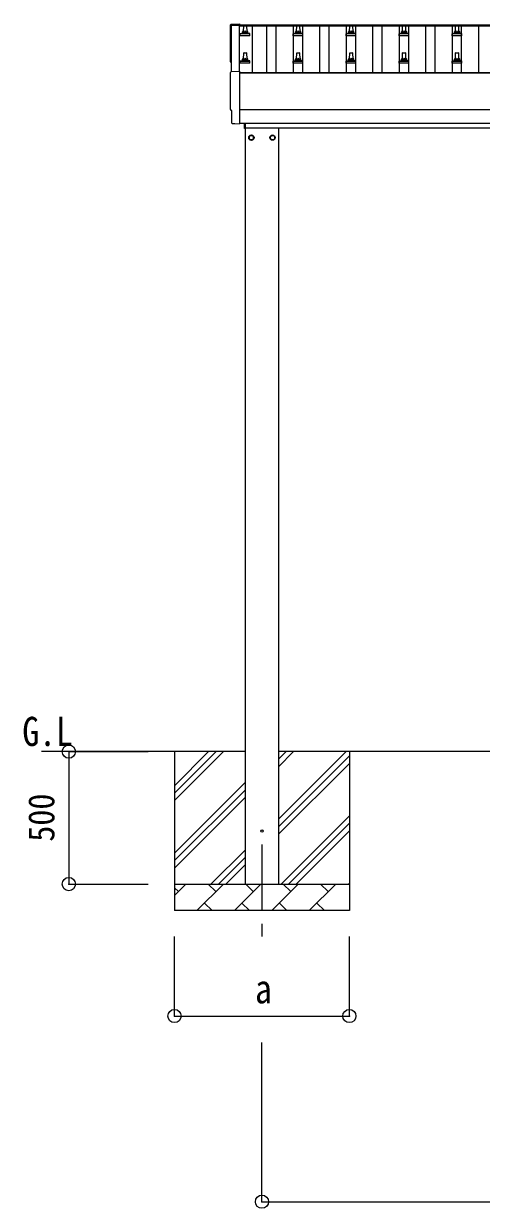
# Model space of a CAD drawing. Units: millimetres, scale not verified. Extents: x -14053 to 14053, y -9700 to 9700.
# Drawn here: x -8856 to -7128, y 865 to 5338 of the extents above; entities that cross this region are included whole.
import ezdxf
from ezdxf.enums import TextEntityAlignment as Align

# ---------------------------------------------------------------- set-up
doc = ezdxf.new("R2010")
doc.units = ezdxf.units.MM
doc.header["$LTSCALE"] = 50
doc.header["$PDMODE"] = 32
doc.header["$PDSIZE"] = 50
doc.linetypes.add('CHAIN1', pattern=[8, 5, -1, 1, -1])
for name, color, linetype, lineweight in [('0-2_建具', 4, 'Continuous', 9), ('0-3_階段', 7, 'CHAIN1', 9), ('0-4_設備', 7, 'Continuous', 9), ('0-6_手摺', 5, 'Continuous', 5), ('0-7_ハッチ', 4, 'Continuous', 9), ('0-8_外構', 6, 'Continuous', 9)]:
    doc.layers.add(name, color=color, linetype=linetype, lineweight=lineweight)
doc.styles.add('ＭＳ ゴシック', font='')
doc.styles.get('ＭＳ ゴシック').set_extended_font_data('MS Gothic')

msp = doc.modelspace()

# ---------------------------------------------------------------- linework, layer by layer
at = {"layer": '0-2_建具'}
for p, q in [((-8071.69, 5156.49), (-8071.69, 5332.53)), ((-8071.69, 5332.53), (-8042.69, 5332.53)), ((-8042.69, 5333.5), (-8042.69, 5329.91)), ((-8042.69, 5333.5), (-4996.69, 5333.5)), ((-8042.69, 5332.53), (-8042.69, 5158.01)), ((-8042.69, 5329.91), (-4996.69, 5329.91)), ((-7993.19, 5329.91), (-7993.19, 5153.89)), ((-7937.19, 5153.89), (-7937.19, 5329.91)), ((-7902.19, 5153.89), (-7902.19, 5329.91)), ((-7837.19, 5153.89), (-7837.19, 5329.91)), ((-7802.19, 5153.89), (-7802.19, 5329.91)), ((-7737.19, 5153.89), (-7737.19, 5329.91)), ((-7702.19, 5153.89), (-7702.19, 5329.91)), ((-7637.19, 5153.89), (-7637.19, 5329.91)), ((-7602.19, 5153.89), (-7602.19, 5329.91)), ((-7537.19, 5153.89), (-7537.19, 5329.91)), ((-7502.19, 5153.89), (-7502.19, 5329.91)), ((-7437.19, 5153.89), (-7437.19, 5329.91)), ((-7402.19, 5153.89), (-7402.19, 5329.91)), ((-7337.19, 5153.89), (-7337.19, 5329.91)), ((-7302.19, 5153.89), (-7302.19, 5329.91)), ((-7237.19, 5153.89), (-7237.19, 5329.91)), ((-7202.19, 5153.89), (-7202.19, 5329.91)), ((-7137.19, 5153.89), (-7137.19, 5329.91)), ((-8040.69, 5153.89), (-4998.69, 5153.89)), ((-8040.69, 5152), (-4998.69, 5152)), ((-4998.69, 5012.11), (-8040.69, 5012.11)), ((-8060.32, 4959.26), (-8067.24, 4959.62)), ((-8040.69, 4962.29), (-4998.69, 4962.29)), ((-8040.69, 4960.26), (-8040.69, 4959.26)), ((-8021.69, 4941.88), (-8021.69, 4962.19)), ((-8019.69, 4941.88), (-8021.69, 4941.88)), ((-8019.69, 4962.19), (-8019.69, 4941.88)), ((-8019.69, 4944.38), (-5123.69, 4944.38)), ((-8018.69, 2089.38), (-8018.69, 4944.38)), ((-7893.69, 4944.38), (-7893.69, 2089.38)), ((-7987.6, 4907.63), (-7987.7, 4907.63)), ((-7987.6, 4907.13), (-7987.7, 4907.13)), ((-7924.79, 4907.63), (-7924.69, 4907.63)), ((-7924.79, 4907.13), (-7924.69, 4907.13))]:
    msp.add_line(p, q, dxfattribs=at)
for points in [[(-8072.26, 5335.9), (-8040.69, 5337.55), (-8040.69, 5333.5)], [(-8072.26, 5156.46), (-8040.69, 5158.12), (-8040.69, 4960.26)], [(-8070.08, 4962.61), (-8070.08, 5009.64), (-8070.68, 5009.64)], [(-8059.58, 4959.53), (-8058.92, 4960.16), (-8040.69, 4959.26)]]:
    msp.add_lwpolyline(points, dxfattribs=at)
for points in [[(-7996.19, 4917.2), (-8004.69, 4912.29), (-8004.69, 4902.48), (-7996.19, 4897.57), (-7987.69, 4902.48), (-7987.69, 4912.29)], [(-7916.19, 4917.2), (-7907.69, 4912.29), (-7907.69, 4902.48), (-7916.19, 4897.57), (-7924.69, 4902.48), (-7924.69, 4912.29)]]:
    msp.add_lwpolyline(points, close=True, dxfattribs=at)
for centre, radius in [((-7996.19, 4907.38), 10), ((-7996.19, 4907.38), 8.5), ((-7916.19, 4907.38), 10), ((-7916.19, 4907.38), 8.5), ((-7956.19, 2289.38), 4.5)]:
    msp.add_circle(centre, radius, dxfattribs=at)
for centre, start, end in [((-7996.19, 4907.38), 171.25399, 188.74601), ((-7996.19, 4907.38), 111.25399, 128.74601), ((-7996.19, 4907.38), 231.25399, 248.74601), ((-7996.19, 4907.38), 51.25399, 68.74601), ((-7996.19, 4907.38), 291.25399, 308.74601), ((-7996.19, 4907.38), 1.66581, 8.74601), ((-7996.19, 4907.38), 351.25399, 358.33419), ((-7916.19, 4907.38), 171.25399, 178.33419), ((-7916.19, 4907.38), 181.66581, 188.74601), ((-7916.19, 4907.38), 111.25399, 128.74601), ((-7916.19, 4907.38), 231.25399, 248.74601), ((-7916.19, 4907.38), 51.25399, 68.74601), ((-7916.19, 4907.38), 291.25399, 308.74601), ((-7916.19, 4907.38), 351.25399, 8.74601)]:
    msp.add_arc(centre, 8.6, start, end, dxfattribs=at)
for centre, major_axis, ratio, start_param, end_param in [((-8072.11, 5332.9), (-3, 0), 0.99863, 4.7647489, 6.2979817), ((-12837.97, 5262.48), (4763.38, 0), 0.99863, 6.2686928, 6.2979817), ((-8070.68, 5193.48), (-4.41, 0), 0.99863, 6.2686928, 7.6252171), ((-8072.11, 5153.47), (-3, 0), 0.99863, 4.7647489, 6.2979817), ((-12837.97, 5083.04), (4763.38, 0), 0.99863, 6.2686928, 6.2979817), ((-8070.68, 5014.04), (-4.41, 0), 0.99863, 6.2686928, 7.8539816), ((-8067.08, 4962.62), (-2.18, -2.07), 0.9974, 5.5252311, 7.0411395), ((-8060.27, 4960.26), (-0.727, -0.69), 0.9974, 0.7579542, 1.5707963)]:
    msp.add_ellipse(centre, major_axis=major_axis, ratio=ratio, start_param=start_param, end_param=end_param, dxfattribs=at)
at = {"layer": '0-3_階段'}
msp.add_line((-7956.19, 2239.38), (-7956.19, 1891.27), dxfattribs=at)
at = {"layer": '0-4_設備'}
for p, q in [((-8018.69, 2589.38), (-8788.69, 2589.38)), ((-8286.19, 2589.38), (-8286.19, 1989.38)), ((-8286.19, 2404.33), (-8101.14, 2589.38)), ((-8286.19, 2432.62), (-8129.43, 2589.38)), ((-8286.19, 2460.9), (-8157.71, 2589.38)), ((-7893.69, 2334.29), (-7638.59, 2589.38)), ((-7893.69, 2532.28), (-7836.58, 2589.38)), ((-7893.69, 2560.56), (-7864.87, 2589.38)), ((-5145.69, 2589.38), (-7893.69, 2589.38)), ((-7893.69, 2306), (-7626.19, 2573.5)), ((-7626.19, 2589.38), (-7626.19, 1989.38)), ((-7893.69, 2277.72), (-7626.19, 2545.22)), ((-8286.19, 2206.34), (-8018.69, 2473.84)), ((-8286.19, 2178.06), (-8018.69, 2445.56)), ((-8286.19, 2149.78), (-8018.69, 2417.28)), ((-7884.03, 2089.38), (-7626.19, 2347.23)), ((-7855.75, 2089.38), (-7626.19, 2318.94)), ((-7827.47, 2089.38), (-7626.19, 2290.66)), ((-8148.59, 2089.38), (-8018.69, 2219.29)), ((-8120.31, 2089.38), (-8018.69, 2191)), ((-8092.02, 2089.38), (-8018.69, 2162.72)), ((-8286.19, 2089.38), (-7626.19, 2089.38)), ((-8286.19, 2046.49), (-8243.3, 2089.38)), ((-8271.85, 2060.83), (-8286.19, 2075.17)), ((-8201.88, 1989.38), (-8101.88, 2089.38)), ((-8130.43, 2060.83), (-8158.98, 2089.38)), ((-8060.46, 1989.38), (-7960.46, 2089.38)), ((-7989.01, 2060.83), (-8017.56, 2089.38)), ((-7919.03, 1989.38), (-7819.03, 2089.38)), ((-7847.59, 2060.83), (-7876.14, 2089.38)), ((-7777.61, 1989.38), (-7677.61, 2089.38)), ((-7706.17, 2060.83), (-7734.72, 2089.38)), ((-7629.48, 2089.38), (-7626.19, 2092.67)), ((-8173.32, 2017.94), (-8144.77, 1989.38)), ((-8031.9, 2017.94), (-8003.35, 1989.38)), ((-7890.48, 2017.94), (-7861.93, 1989.38)), ((-7749.06, 2017.94), (-7720.51, 1989.38)), ((-7626.19, 1989.38), (-8286.19, 1989.38))]:
    msp.add_line(p, q, dxfattribs=at)
at = {"layer": '0-6_手摺'}
for p, q in [((-8025.69, 5306.98), (-8024.97, 5330.5)), ((-8023.97, 5331.48), (-8015.42, 5331.48)), ((-8014.42, 5330.5), (-8013.69, 5306.98)), ((-7825.69, 5306.98), (-7824.97, 5330.5)), ((-7823.97, 5331.48), (-7815.42, 5331.48)), ((-7814.42, 5330.5), (-7813.69, 5306.98)), ((-7625.69, 5306.98), (-7624.97, 5330.5)), ((-7623.97, 5331.48), (-7615.42, 5331.48)), ((-7614.42, 5330.5), (-7613.69, 5306.98)), ((-7425.69, 5306.98), (-7424.97, 5330.5)), ((-7423.97, 5331.48), (-7415.42, 5331.48)), ((-7414.42, 5330.5), (-7413.69, 5306.98)), ((-7225.69, 5306.98), (-7224.97, 5330.5)), ((-7223.97, 5331.48), (-7215.42, 5331.48)), ((-7214.42, 5330.5), (-7213.69, 5306.98)), ((-8037.94, 5291.48), (-8037.94, 5299.19)), ((-8001.44, 5291.48), (-8037.94, 5291.48)), ((-8037.56, 5299.98), (-8001.82, 5299.98)), ((-8037.18, 5300.16), (-8030.46, 5301.79)), ((-8030.07, 5301.98), (-8009.31, 5301.98)), ((-8029.69, 5302.77), (-8029.69, 5306.98)), ((-8028.69, 5306.98), (-8010.69, 5306.98)), ((-8009.69, 5302.77), (-8009.69, 5306.98)), ((-8002.21, 5300.16), (-8008.93, 5301.79)), ((-8001.44, 5291.48), (-8001.44, 5299.19)), ((-7837.94, 5291.48), (-7837.94, 5299.19)), ((-7801.44, 5291.48), (-7837.94, 5291.48)), ((-7837.56, 5299.98), (-7801.82, 5299.98)), ((-7837.18, 5300.16), (-7830.46, 5301.79)), ((-7830.07, 5301.98), (-7809.31, 5301.98)), ((-7829.69, 5302.77), (-7829.69, 5306.98)), ((-7828.69, 5306.98), (-7810.69, 5306.98)), ((-7809.69, 5302.77), (-7809.69, 5306.98)), ((-7802.21, 5300.16), (-7808.93, 5301.79)), ((-7801.44, 5291.48), (-7801.44, 5299.19)), ((-7637.94, 5291.48), (-7637.94, 5299.19)), ((-7601.44, 5291.48), (-7637.94, 5291.48)), ((-7637.56, 5299.98), (-7601.82, 5299.98)), ((-7637.18, 5300.16), (-7630.46, 5301.79)), ((-7630.07, 5301.98), (-7609.31, 5301.98)), ((-7629.69, 5302.77), (-7629.69, 5306.98)), ((-7628.69, 5306.98), (-7610.69, 5306.98)), ((-7609.69, 5302.77), (-7609.69, 5306.98)), ((-7602.21, 5300.16), (-7608.93, 5301.79)), ((-7601.44, 5291.48), (-7601.44, 5299.19)), ((-7437.94, 5291.48), (-7437.94, 5299.19)), ((-7401.44, 5291.48), (-7437.94, 5291.48)), ((-7437.56, 5299.98), (-7401.82, 5299.98)), ((-7437.18, 5300.16), (-7430.46, 5301.79)), ((-7430.07, 5301.98), (-7409.31, 5301.98)), ((-7429.69, 5302.77), (-7429.69, 5306.98)), ((-7428.69, 5306.98), (-7410.69, 5306.98)), ((-7409.69, 5302.77), (-7409.69, 5306.98)), ((-7402.21, 5300.16), (-7408.93, 5301.79)), ((-7401.44, 5291.48), (-7401.44, 5299.19)), ((-7237.94, 5291.48), (-7237.94, 5299.19)), ((-7201.44, 5291.48), (-7237.94, 5291.48)), ((-7237.56, 5299.98), (-7201.82, 5299.98)), ((-7237.18, 5300.16), (-7230.46, 5301.79)), ((-7230.07, 5301.98), (-7209.31, 5301.98)), ((-7229.69, 5302.77), (-7229.69, 5306.98)), ((-7228.69, 5306.98), (-7210.69, 5306.98)), ((-7209.69, 5302.77), (-7209.69, 5306.98)), ((-7202.21, 5300.16), (-7208.93, 5301.79)), ((-7201.44, 5291.48), (-7201.44, 5299.19)), ((-8037.94, 5188.15), (-8037.94, 5195.86)), ((-8001.44, 5188.15), (-8037.94, 5188.15)), ((-8037.56, 5196.65), (-8001.82, 5196.65)), ((-8037.18, 5196.83), (-8030.46, 5198.46)), ((-8030.07, 5198.65), (-8009.31, 5198.65)), ((-8029.69, 5199.43), (-8029.69, 5203.65)), ((-8028.69, 5203.65), (-8010.69, 5203.65)), ((-8025.69, 5203.65), (-8024.97, 5227.17)), ((-8023.97, 5228.15), (-8015.42, 5228.15)), ((-8014.42, 5227.17), (-8013.69, 5203.65)), ((-8009.69, 5199.43), (-8009.69, 5203.65)), ((-8002.21, 5196.83), (-8008.93, 5198.46)), ((-8001.44, 5188.15), (-8001.44, 5195.86)), ((-7837.94, 5188.15), (-7837.94, 5195.86)), ((-7801.44, 5188.15), (-7837.94, 5188.15)), ((-7837.56, 5196.65), (-7801.82, 5196.65)), ((-7837.18, 5196.83), (-7830.46, 5198.46)), ((-7830.07, 5198.65), (-7809.31, 5198.65)), ((-7829.69, 5199.43), (-7829.69, 5203.65)), ((-7828.69, 5203.65), (-7810.69, 5203.65)), ((-7825.69, 5203.65), (-7824.97, 5227.17)), ((-7823.97, 5228.15), (-7815.42, 5228.15)), ((-7814.42, 5227.17), (-7813.69, 5203.65)), ((-7809.69, 5199.43), (-7809.69, 5203.65)), ((-7802.21, 5196.83), (-7808.93, 5198.46)), ((-7801.44, 5188.15), (-7801.44, 5195.86)), ((-7637.94, 5188.15), (-7637.94, 5195.86)), ((-7601.44, 5188.15), (-7637.94, 5188.15)), ((-7637.56, 5196.65), (-7601.82, 5196.65)), ((-7637.18, 5196.83), (-7630.46, 5198.46)), ((-7630.07, 5198.65), (-7609.31, 5198.65)), ((-7629.69, 5199.43), (-7629.69, 5203.65)), ((-7628.69, 5203.65), (-7610.69, 5203.65)), ((-7625.69, 5203.65), (-7624.97, 5227.17)), ((-7623.97, 5228.15), (-7615.42, 5228.15)), ((-7614.42, 5227.17), (-7613.69, 5203.65)), ((-7609.69, 5199.43), (-7609.69, 5203.65)), ((-7602.21, 5196.83), (-7608.93, 5198.46)), ((-7601.44, 5188.15), (-7601.44, 5195.86)), ((-7437.94, 5188.15), (-7437.94, 5195.86)), ((-7401.44, 5188.15), (-7437.94, 5188.15)), ((-7437.56, 5196.65), (-7401.82, 5196.65)), ((-7437.18, 5196.83), (-7430.46, 5198.46)), ((-7430.07, 5198.65), (-7409.31, 5198.65)), ((-7429.69, 5199.43), (-7429.69, 5203.65)), ((-7428.69, 5203.65), (-7410.69, 5203.65)), ((-7425.69, 5203.65), (-7424.97, 5227.17)), ((-7423.97, 5228.15), (-7415.42, 5228.15)), ((-7414.42, 5227.17), (-7413.69, 5203.65)), ((-7409.69, 5199.43), (-7409.69, 5203.65)), ((-7402.21, 5196.83), (-7408.93, 5198.46)), ((-7401.44, 5188.15), (-7401.44, 5195.86)), ((-7237.94, 5188.15), (-7237.94, 5195.86)), ((-7201.44, 5188.15), (-7237.94, 5188.15)), ((-7237.56, 5196.65), (-7201.82, 5196.65)), ((-7237.18, 5196.83), (-7230.46, 5198.46)), ((-7230.07, 5198.65), (-7209.31, 5198.65)), ((-7229.69, 5199.43), (-7229.69, 5203.65)), ((-7228.69, 5203.65), (-7210.69, 5203.65)), ((-7225.69, 5203.65), (-7224.97, 5227.17)), ((-7223.97, 5228.15), (-7215.42, 5228.15)), ((-7214.42, 5227.17), (-7213.69, 5203.65)), ((-7209.69, 5199.43), (-7209.69, 5203.65)), ((-7202.21, 5196.83), (-7208.93, 5198.46)), ((-7201.44, 5188.15), (-7201.44, 5195.86))]:
    msp.add_line(p, q, dxfattribs=at)
at = {"layer": '0-6_手摺', "color": 6, "lineweight": 9}
msp.add_line((-8685.19, 2589.38), (-8685.19, 2089.38), dxfattribs=at)
at = {"layer": '0-6_手摺'}
for centre, radius, start, end in [((-8023.97, 5330.48), 1, 90, 178.60509), ((-8015.42, 5330.48), 1, 1.39491, 90), ((-7823.97, 5330.48), 1, 90, 178.60509), ((-7815.42, 5330.48), 1, 1.39491, 90), ((-7623.97, 5330.48), 1, 90, 178.60509), ((-7615.42, 5330.48), 1, 1.39491, 90), ((-7423.97, 5330.48), 1, 90, 178.60509), ((-7415.42, 5330.48), 1, 1.39491, 90), ((-7223.97, 5330.48), 1, 90, 178.60509), ((-7215.42, 5330.48), 1, 1.39491, 90), ((-8036.94, 5299.19), 1, 103.62699, 180), ((-8030.69, 5302.77), 1, 283.62699, 0), ((-8025.61, 5306.35), 4.13, 90, 171.17633), ((-8028.69, 5305.98), 1, 90, 180), ((-8016.36, 5306.98), 4.83, 133.60282, 180), ((-8023.03, 5306.98), 4.83, 0, 46.39718), ((-8013.78, 5306.35), 4.13, 8.82367, 90), ((-8010.69, 5305.98), 1, 0, 90), ((-8008.69, 5302.77), 1, 180, 256.37301), ((-8002.44, 5299.19), 1, 0, 76.37301), ((-7836.94, 5299.19), 1, 103.62699, 180), ((-7830.69, 5302.77), 1, 283.62699, 0), ((-7825.61, 5306.35), 4.13, 90, 171.17633), ((-7828.69, 5305.98), 1, 90, 180), ((-7816.36, 5306.98), 4.83, 133.60282, 180), ((-7823.03, 5306.98), 4.83, 0, 46.39718), ((-7813.78, 5306.35), 4.13, 8.82367, 90), ((-7810.69, 5305.98), 1, 0, 90), ((-7808.69, 5302.77), 1, 180, 256.37301), ((-7802.44, 5299.19), 1, 0, 76.37301), ((-7636.94, 5299.19), 1, 103.62699, 180), ((-7630.69, 5302.77), 1, 283.62699, 0), ((-7625.61, 5306.35), 4.13, 90, 171.17633), ((-7628.69, 5305.98), 1, 90, 180), ((-7616.36, 5306.98), 4.83, 133.60282, 180), ((-7623.03, 5306.98), 4.83, 0, 46.39718), ((-7613.78, 5306.35), 4.13, 8.82367, 90), ((-7610.69, 5305.98), 1, 0, 90), ((-7608.69, 5302.77), 1, 180, 256.37301), ((-7602.44, 5299.19), 1, 0, 76.37301), ((-7436.94, 5299.19), 1, 103.62699, 180), ((-7430.69, 5302.77), 1, 283.62699, 0), ((-7425.61, 5306.35), 4.13, 90, 171.17633), ((-7428.69, 5305.98), 1, 90, 180), ((-7416.36, 5306.98), 4.83, 133.60282, 180), ((-7423.03, 5306.98), 4.83, 0, 46.39718), ((-7413.78, 5306.35), 4.13, 8.82367, 90), ((-7410.69, 5305.98), 1, 0, 90), ((-7408.69, 5302.77), 1, 180, 256.37301), ((-7402.44, 5299.19), 1, 0, 76.37301), ((-7236.94, 5299.19), 1, 103.62699, 180), ((-7230.69, 5302.77), 1, 283.62699, 0), ((-7225.61, 5306.35), 4.13, 90, 171.17633), ((-7228.69, 5305.98), 1, 90, 180), ((-7216.36, 5306.98), 4.83, 133.60282, 180), ((-7223.03, 5306.98), 4.83, 0, 46.39718), ((-7213.78, 5306.35), 4.13, 8.82367, 90), ((-7210.69, 5305.98), 1, 0, 90), ((-7208.69, 5302.77), 1, 180, 256.37301), ((-7202.44, 5299.19), 1, 0, 76.37301), ((-8036.94, 5195.86), 1, 103.62699, 180), ((-8030.69, 5199.43), 1, 283.62699, 0), ((-8025.61, 5203.01), 4.13, 90, 171.17633), ((-8028.69, 5202.65), 1, 90, 180), ((-8023.97, 5227.15), 1, 90, 178.60509), ((-8016.36, 5203.65), 4.83, 133.60282, 180), ((-8023.03, 5203.65), 4.83, 0, 46.39718), ((-8015.42, 5227.15), 1, 1.39491, 90), ((-8013.78, 5203.01), 4.13, 8.82367, 90), ((-8010.69, 5202.65), 1, 0, 90), ((-8008.69, 5199.43), 1, 180, 256.37301), ((-8002.44, 5195.86), 1, 0, 76.37301), ((-7836.94, 5195.86), 1, 103.62699, 180), ((-7830.69, 5199.43), 1, 283.62699, 0), ((-7825.61, 5203.01), 4.13, 90, 171.17633), ((-7828.69, 5202.65), 1, 90, 180), ((-7823.97, 5227.15), 1, 90, 178.60509), ((-7816.36, 5203.65), 4.83, 133.60282, 180), ((-7823.03, 5203.65), 4.83, 0, 46.39718), ((-7815.42, 5227.15), 1, 1.39491, 90), ((-7813.78, 5203.01), 4.13, 8.82367, 90), ((-7810.69, 5202.65), 1, 0, 90), ((-7808.69, 5199.43), 1, 180, 256.37301), ((-7802.44, 5195.86), 1, 0, 76.37301), ((-7636.94, 5195.86), 1, 103.62699, 180), ((-7630.69, 5199.43), 1, 283.62699, 0), ((-7625.61, 5203.01), 4.13, 90, 171.17633), ((-7628.69, 5202.65), 1, 90, 180), ((-7623.97, 5227.15), 1, 90, 178.60509), ((-7616.36, 5203.65), 4.83, 133.60282, 180), ((-7623.03, 5203.65), 4.83, 0, 46.39718), ((-7615.42, 5227.15), 1, 1.39491, 90), ((-7613.78, 5203.01), 4.13, 8.82367, 90), ((-7610.69, 5202.65), 1, 0, 90), ((-7608.69, 5199.43), 1, 180, 256.37301), ((-7602.44, 5195.86), 1, 0, 76.37301), ((-7436.94, 5195.86), 1, 103.62699, 180), ((-7430.69, 5199.43), 1, 283.62699, 0), ((-7425.61, 5203.01), 4.13, 90, 171.17633), ((-7428.69, 5202.65), 1, 90, 180), ((-7423.97, 5227.15), 1, 90, 178.60509), ((-7416.36, 5203.65), 4.83, 133.60282, 180), ((-7423.03, 5203.65), 4.83, 0, 46.39718), ((-7415.42, 5227.15), 1, 1.39491, 90), ((-7413.78, 5203.01), 4.13, 8.82367, 90), ((-7410.69, 5202.65), 1, 0, 90), ((-7408.69, 5199.43), 1, 180, 256.37301), ((-7402.44, 5195.86), 1, 0, 76.37301), ((-7236.94, 5195.86), 1, 103.62699, 180), ((-7230.69, 5199.43), 1, 283.62699, 0), ((-7225.61, 5203.01), 4.13, 90, 171.17633), ((-7228.69, 5202.65), 1, 90, 180), ((-7223.97, 5227.15), 1, 90, 178.60509), ((-7216.36, 5203.65), 4.83, 133.60282, 180), ((-7223.03, 5203.65), 4.83, 0, 46.39718), ((-7215.42, 5227.15), 1, 1.39491, 90), ((-7213.78, 5203.01), 4.13, 8.82367, 90), ((-7210.69, 5202.65), 1, 0, 90), ((-7208.69, 5199.43), 1, 180, 256.37301), ((-7202.44, 5195.86), 1, 0, 76.37301)]:
    msp.add_arc(centre, radius, start, end, dxfattribs=at)
at = {"layer": '0-8_外構'}
for p, q in [((-8685.19, 2589.38), (-8385.19, 2589.38)), ((-8685.19, 2089.38), (-8385.19, 2089.38)), ((-8286.19, 1591.27), (-8286.19, 1891.27)), ((-7626.19, 1591.27), (-7626.19, 1891.27)), ((-8286.19, 1591.27), (-7626.19, 1591.27)), ((-7956.19, 890.38), (-7956.19, 1491.27)), ((-7956.19, 890.38), (-5083.19, 890.38))]:
    msp.add_line(p, q, dxfattribs=at)
for p in [(-8685.19, 2589.38), (-8685.19, 2089.38), (-8286.19, 1591.27), (-7626.19, 1591.27), (-7956.19, 890.38)]:
    msp.add_point(p, dxfattribs=at)

# ---------------------------------------------------------------- texts
at = {"layer": '0-7_ハッチ', "color": 7, "style": 'ＭＳ ゴシック', "width": 0.85}
msp.add_text('G.L', height=110, dxfattribs=at).set_placement((-8860.99, 2577.84), align=Align.BOTTOM_LEFT)
at = {"layer": '0-8_外構', "color": 7, "style": 'ＭＳ ゴシック', "width": 0.9}
msp.add_text('500', height=98.97, rotation=90, dxfattribs=at).set_placement((-8710.19, 2249.38), align=Align.BOTTOM_LEFT)
at = {"layer": '0-8_外構', "color": 7, "style": 'ＭＳ ゴシック', "width": 0.85}
msp.add_text('a', height=110, dxfattribs=at).set_placement((-7982.44, 1606.27), align=Align.BOTTOM_LEFT)

doc.saveas('drawing.dxf')
